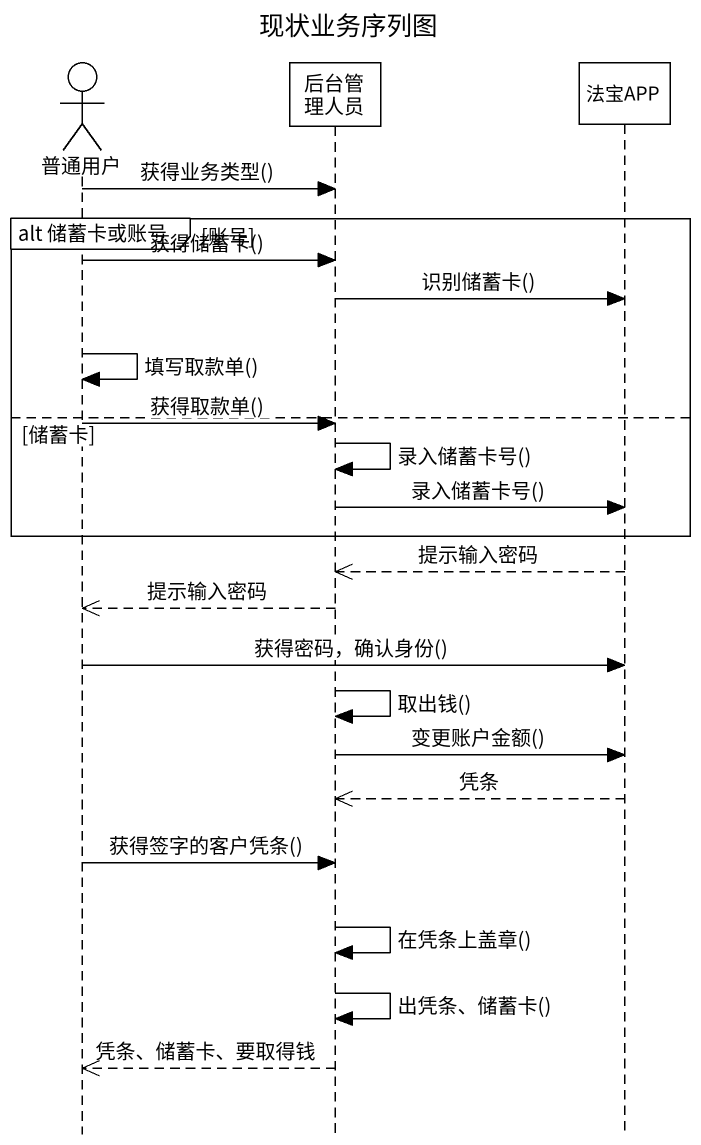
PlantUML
@startuml
title 现状业务序列图
hide footbox
actor 普通用户
participant 后台管理人员
participant 法宝APP

普通用户 -> 后台管理人员 : 获得业务类型()
group alt 储蓄卡或账号 [账号]
  普通用户 -> 后台管理人员 : 获得储蓄卡()
  后台管理人员 -> 法宝APP : 识别储蓄卡()
  普通用户 -> 普通用户 : 填写取款单()
else 储蓄卡
  普通用户 -> 后台管理人员 : 获得取款单()
  后台管理人员 -> 后台管理人员 : 录入储蓄卡号()
  后台管理人员 -> 法宝APP : 录入储蓄卡号()
end
法宝APP -->> 后台管理人员 : 提示输入密码
后台管理人员 -->> 普通用户 : 提示输入密码
普通用户 -> 法宝APP : 获得密码，确认身份()
后台管理人员 -> 后台管理人员 : 取出钱()
后台管理人员 -> 法宝APP : 变更账户金额()
法宝APP -->> 后台管理人员 : 凭条
普通用户 -> 后台管理人员 : 获得签字的客户凭条()
后台管理人员 -> 后台管理人员 : 在凭条上盖章()
后台管理人员 -> 后台管理人员 : 出凭条、储蓄卡()
后台管理人员 -->> 普通用户 : 凭条、储蓄卡、要取得钱
@enduml
